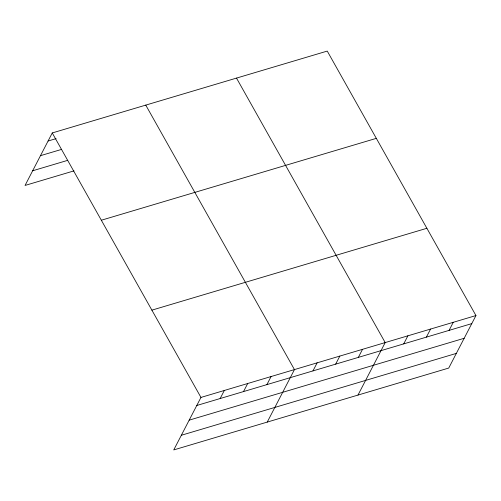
<?xml version="1.0" encoding="UTF-8"?>
<svg xmlns="http://www.w3.org/2000/svg" width="501" height="501" viewBox="0 0 501 501"><rect width="100%" height="100%" fill="white"/><g stroke="black" fill="none" stroke-linecap="round" stroke-linejoin="round"><path stroke-width="0.75" d="M475.95 315.555L200.957 397.425L173.747 449.923L448.739 368.053L475.95 315.555L327.253 51.077L52.261 132.947L25.05 185.445L73.991 170.872M220.152 398.533L224.329 390.467M243.524 391.575L247.707 383.509M266.901 384.611L271.079 376.552M267.246 422.086L294.456 369.594L145.76 105.11M312.962 370.903L317.139 362.837M335.651 364.146L339.828 356.086M358.334 357.395L362.517 349.329M357.99 395.07L385.2 342.578L236.503 78.093M403.712 343.886L407.889 335.82M426.395 337.129L430.578 329.063M449.084 330.378L453.261 322.312M48.083 141.013L56.118 138.62M40.481 155.673L61.667 149.367M32.653 170.778L67.71 160.345M101.334 220.227L376.326 138.357M151.884 310.15L426.883 228.281M196.78 405.491L471.773 323.621M189.178 420.151L464.17 338.281M181.349 435.263L456.342 353.393M52.261 132.947L200.957 397.425"/></g></svg>
